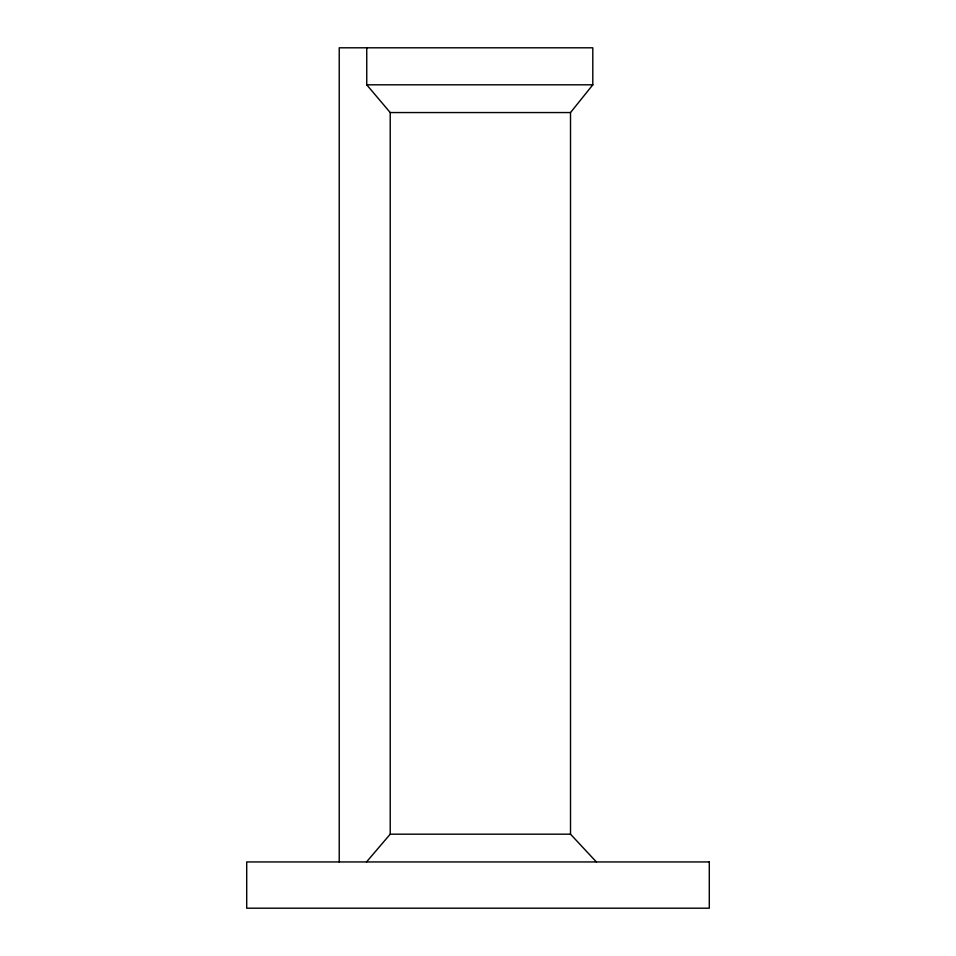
<?xml version="1.0" encoding="UTF-8"?>
<svg xmlns="http://www.w3.org/2000/svg" width="956" height="956" viewBox="0 0 956 956"><rect width="100%" height="100%" fill="white"/><g stroke="black" fill="none" stroke-linecap="round" stroke-linejoin="round"><path stroke-width="1.43" d="M596.377 861.942L570.517 834.182L570.517 112.557L592.804 84.809L592.804 47.8L339.225 47.8L339.225 861.942M366.518 861.942L390.215 834.182L390.215 112.557L366.745 84.809L366.745 47.8M366.745 84.809L592.804 84.809M390.215 112.557L570.517 112.557M390.215 834.182L570.517 834.182M709.292 861.942L246.708 861.942L246.708 908.2L709.292 908.2L709.292 861.942"/></g></svg>
